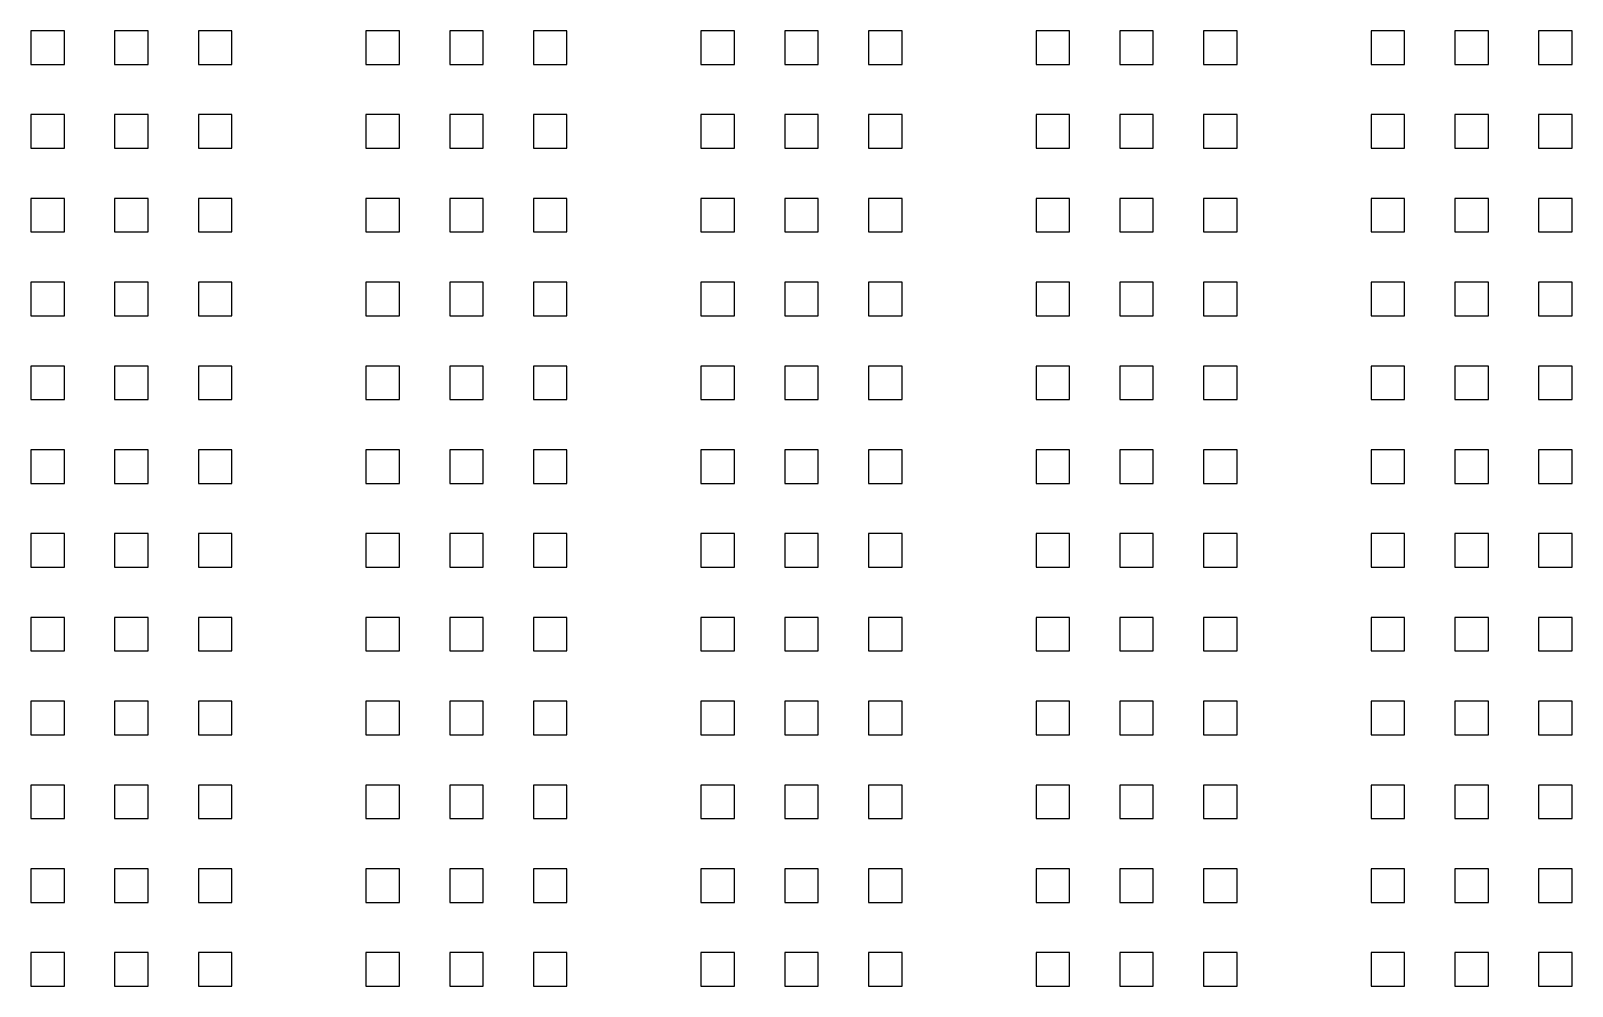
# Model space of a CAD drawing. Header units: metres. Extents: x -21500 to 21500, y -23900 to 23900.
# Drawn here: x 400 to 9600, y 400 to 6100 of the extents above; entities that cross this region are included whole.
import ezdxf

# ---------------------------------------------------------------- set-up
doc = ezdxf.new("R2010")
doc.units = ezdxf.units.M

msp = doc.modelspace()

# ---------------------------------------------------------------- linework, layer by layer
for p, q in [((600, 6100), (400, 6100)), ((400, 6100), (400, 5900)), ((600, 5900), (600, 6100)), ((1100, 6100), (900, 6100)), ((900, 6100), (900, 5900)), ((1100, 5900), (1100, 6100)), ((1600, 6100), (1400, 6100)), ((1400, 6100), (1400, 5900)), ((1600, 5900), (1600, 6100)), ((2600, 6100), (2400, 6100)), ((2400, 6100), (2400, 5900)), ((2600, 5900), (2600, 6100)), ((3100, 6100), (2900, 6100)), ((2900, 6100), (2900, 5900)), ((3100, 5900), (3100, 6100)), ((3600, 6100), (3400, 6100)), ((3400, 6100), (3400, 5900)), ((3600, 5900), (3600, 6100)), ((4600, 6100), (4400, 6100)), ((4400, 6100), (4400, 5900)), ((4600, 5900), (4600, 6100)), ((5100, 6100), (4900, 6100)), ((4900, 6100), (4900, 5900)), ((5100, 5900), (5100, 6100)), ((5600, 6100), (5400, 6100)), ((5400, 6100), (5400, 5900)), ((5600, 5900), (5600, 6100)), ((6600, 6100), (6400, 6100)), ((6400, 6100), (6400, 5900)), ((6600, 5900), (6600, 6100)), ((7100, 6100), (6900, 6100)), ((6900, 6100), (6900, 5900)), ((7100, 5900), (7100, 6100)), ((7600, 6100), (7400, 6100)), ((7400, 6100), (7400, 5900)), ((7600, 5900), (7600, 6100)), ((8600, 6100), (8400, 6100)), ((8400, 6100), (8400, 5900)), ((8600, 5900), (8600, 6100)), ((9100, 6100), (8900, 6100)), ((8900, 6100), (8900, 5900)), ((9100, 5900), (9100, 6100)), ((9600, 6100), (9400, 6100)), ((9400, 6100), (9400, 5900)), ((9600, 5900), (9600, 6100)), ((400, 5900), (600, 5900)), ((900, 5900), (1100, 5900)), ((1400, 5900), (1600, 5900)), ((2400, 5900), (2600, 5900)), ((2900, 5900), (3100, 5900)), ((3400, 5900), (3600, 5900)), ((4400, 5900), (4600, 5900)), ((4900, 5900), (5100, 5900)), ((5400, 5900), (5600, 5900)), ((6400, 5900), (6600, 5900)), ((6900, 5900), (7100, 5900)), ((7400, 5900), (7600, 5900)), ((8400, 5900), (8600, 5900)), ((8900, 5900), (9100, 5900)), ((9400, 5900), (9600, 5900)), ((600, 5600), (400, 5600)), ((400, 5600), (400, 5400)), ((600, 5400), (600, 5600)), ((1100, 5600), (900, 5600)), ((900, 5600), (900, 5400)), ((1100, 5400), (1100, 5600)), ((1600, 5600), (1400, 5600)), ((1400, 5600), (1400, 5400)), ((1600, 5400), (1600, 5600)), ((2600, 5600), (2400, 5600)), ((2400, 5600), (2400, 5400)), ((2600, 5400), (2600, 5600)), ((3100, 5600), (2900, 5600)), ((2900, 5600), (2900, 5400)), ((3100, 5400), (3100, 5600)), ((3600, 5600), (3400, 5600)), ((3400, 5600), (3400, 5400)), ((3600, 5400), (3600, 5600)), ((4600, 5600), (4400, 5600)), ((4400, 5600), (4400, 5400)), ((4600, 5400), (4600, 5600)), ((5100, 5600), (4900, 5600)), ((4900, 5600), (4900, 5400)), ((5100, 5400), (5100, 5600)), ((5600, 5600), (5400, 5600)), ((5400, 5600), (5400, 5400)), ((5600, 5400), (5600, 5600)), ((6600, 5600), (6400, 5600)), ((6400, 5600), (6400, 5400)), ((6600, 5400), (6600, 5600)), ((7100, 5600), (6900, 5600)), ((6900, 5600), (6900, 5400)), ((7100, 5400), (7100, 5600)), ((7600, 5600), (7400, 5600)), ((7400, 5600), (7400, 5400)), ((7600, 5400), (7600, 5600)), ((8600, 5600), (8400, 5600)), ((8400, 5600), (8400, 5400)), ((8600, 5400), (8600, 5600)), ((9100, 5600), (8900, 5600)), ((8900, 5600), (8900, 5400)), ((9100, 5400), (9100, 5600)), ((9600, 5600), (9400, 5600)), ((9400, 5600), (9400, 5400)), ((9600, 5400), (9600, 5600)), ((400, 5400), (600, 5400)), ((900, 5400), (1100, 5400)), ((1400, 5400), (1600, 5400)), ((2400, 5400), (2600, 5400)), ((2900, 5400), (3100, 5400)), ((3400, 5400), (3600, 5400)), ((4400, 5400), (4600, 5400)), ((4900, 5400), (5100, 5400)), ((5400, 5400), (5600, 5400)), ((6400, 5400), (6600, 5400)), ((6900, 5400), (7100, 5400)), ((7400, 5400), (7600, 5400)), ((8400, 5400), (8600, 5400)), ((8900, 5400), (9100, 5400)), ((9400, 5400), (9600, 5400)), ((600, 5100), (400, 5100)), ((400, 5100), (400, 4900)), ((600, 4900), (600, 5100)), ((1100, 5100), (900, 5100)), ((900, 5100), (900, 4900)), ((1100, 4900), (1100, 5100)), ((1600, 5100), (1400, 5100)), ((1400, 5100), (1400, 4900)), ((1600, 4900), (1600, 5100)), ((2600, 5100), (2400, 5100)), ((2400, 5100), (2400, 4900)), ((2600, 4900), (2600, 5100)), ((3100, 5100), (2900, 5100)), ((2900, 5100), (2900, 4900)), ((3100, 4900), (3100, 5100)), ((3600, 5100), (3400, 5100)), ((3400, 5100), (3400, 4900)), ((3600, 4900), (3600, 5100)), ((4600, 5100), (4400, 5100)), ((4400, 5100), (4400, 4900)), ((4600, 4900), (4600, 5100)), ((5100, 5100), (4900, 5100)), ((4900, 5100), (4900, 4900)), ((5100, 4900), (5100, 5100)), ((5600, 5100), (5400, 5100)), ((5400, 5100), (5400, 4900)), ((5600, 4900), (5600, 5100)), ((6600, 5100), (6400, 5100)), ((6400, 5100), (6400, 4900)), ((6600, 4900), (6600, 5100)), ((7100, 5100), (6900, 5100)), ((6900, 5100), (6900, 4900)), ((7100, 4900), (7100, 5100)), ((7600, 5100), (7400, 5100)), ((7400, 5100), (7400, 4900)), ((7600, 4900), (7600, 5100)), ((8600, 5100), (8400, 5100)), ((8400, 5100), (8400, 4900)), ((8600, 4900), (8600, 5100)), ((9100, 5100), (8900, 5100)), ((8900, 5100), (8900, 4900)), ((9100, 4900), (9100, 5100)), ((9600, 5100), (9400, 5100)), ((9400, 5100), (9400, 4900)), ((9600, 4900), (9600, 5100)), ((400, 4900), (600, 4900)), ((900, 4900), (1100, 4900)), ((1400, 4900), (1600, 4900)), ((2400, 4900), (2600, 4900)), ((2900, 4900), (3100, 4900)), ((3400, 4900), (3600, 4900)), ((4400, 4900), (4600, 4900)), ((4900, 4900), (5100, 4900)), ((5400, 4900), (5600, 4900)), ((6400, 4900), (6600, 4900)), ((6900, 4900), (7100, 4900)), ((7400, 4900), (7600, 4900)), ((8400, 4900), (8600, 4900)), ((8900, 4900), (9100, 4900)), ((9400, 4900), (9600, 4900)), ((600, 4600), (400, 4600)), ((400, 4600), (400, 4400)), ((600, 4400), (600, 4600)), ((1100, 4600), (900, 4600)), ((900, 4600), (900, 4400)), ((1100, 4400), (1100, 4600)), ((1600, 4600), (1400, 4600)), ((1400, 4600), (1400, 4400)), ((1600, 4400), (1600, 4600)), ((2600, 4600), (2400, 4600)), ((2400, 4600), (2400, 4400)), ((2600, 4400), (2600, 4600)), ((3100, 4600), (2900, 4600)), ((2900, 4600), (2900, 4400)), ((3100, 4400), (3100, 4600)), ((3600, 4600), (3400, 4600)), ((3400, 4600), (3400, 4400)), ((3600, 4400), (3600, 4600)), ((4600, 4600), (4400, 4600)), ((4400, 4600), (4400, 4400)), ((4600, 4400), (4600, 4600)), ((5100, 4600), (4900, 4600)), ((4900, 4600), (4900, 4400)), ((5100, 4400), (5100, 4600)), ((5600, 4600), (5400, 4600)), ((5400, 4600), (5400, 4400)), ((5600, 4400), (5600, 4600)), ((6600, 4600), (6400, 4600)), ((6400, 4600), (6400, 4400)), ((6600, 4400), (6600, 4600)), ((7100, 4600), (6900, 4600)), ((6900, 4600), (6900, 4400)), ((7100, 4400), (7100, 4600)), ((7600, 4600), (7400, 4600)), ((7400, 4600), (7400, 4400)), ((7600, 4400), (7600, 4600)), ((8600, 4600), (8400, 4600)), ((8400, 4600), (8400, 4400)), ((8600, 4400), (8600, 4600)), ((9100, 4600), (8900, 4600)), ((8900, 4600), (8900, 4400)), ((9100, 4400), (9100, 4600)), ((9600, 4600), (9400, 4600)), ((9400, 4600), (9400, 4400)), ((9600, 4400), (9600, 4600)), ((400, 4400), (600, 4400)), ((900, 4400), (1100, 4400)), ((1400, 4400), (1600, 4400)), ((2400, 4400), (2600, 4400)), ((2900, 4400), (3100, 4400)), ((3400, 4400), (3600, 4400)), ((4400, 4400), (4600, 4400)), ((4900, 4400), (5100, 4400)), ((5400, 4400), (5600, 4400)), ((6400, 4400), (6600, 4400)), ((6900, 4400), (7100, 4400)), ((7400, 4400), (7600, 4400)), ((8400, 4400), (8600, 4400)), ((8900, 4400), (9100, 4400)), ((9400, 4400), (9600, 4400)), ((600, 4100), (400, 4100)), ((400, 4100), (400, 3900)), ((600, 3900), (600, 4100)), ((1100, 4100), (900, 4100)), ((900, 4100), (900, 3900)), ((1100, 3900), (1100, 4100)), ((1600, 4100), (1400, 4100)), ((1400, 4100), (1400, 3900)), ((1600, 3900), (1600, 4100)), ((2600, 4100), (2400, 4100)), ((2400, 4100), (2400, 3900)), ((2600, 3900), (2600, 4100)), ((3100, 4100), (2900, 4100)), ((2900, 4100), (2900, 3900)), ((3100, 3900), (3100, 4100)), ((3600, 4100), (3400, 4100)), ((3400, 4100), (3400, 3900)), ((3600, 3900), (3600, 4100)), ((4600, 4100), (4400, 4100)), ((4400, 4100), (4400, 3900)), ((4600, 3900), (4600, 4100)), ((5100, 4100), (4900, 4100)), ((4900, 4100), (4900, 3900)), ((5100, 3900), (5100, 4100)), ((5600, 4100), (5400, 4100)), ((5400, 4100), (5400, 3900)), ((5600, 3900), (5600, 4100)), ((6600, 4100), (6400, 4100)), ((6400, 4100), (6400, 3900)), ((6600, 3900), (6600, 4100)), ((7100, 4100), (6900, 4100)), ((6900, 4100), (6900, 3900)), ((7100, 3900), (7100, 4100)), ((7600, 4100), (7400, 4100)), ((7400, 4100), (7400, 3900)), ((7600, 3900), (7600, 4100)), ((8600, 4100), (8400, 4100)), ((8400, 4100), (8400, 3900)), ((8600, 3900), (8600, 4100)), ((9100, 4100), (8900, 4100)), ((8900, 4100), (8900, 3900)), ((9100, 3900), (9100, 4100)), ((9600, 4100), (9400, 4100)), ((9400, 4100), (9400, 3900)), ((9600, 3900), (9600, 4100)), ((400, 3900), (600, 3900)), ((900, 3900), (1100, 3900)), ((1400, 3900), (1600, 3900)), ((2400, 3900), (2600, 3900)), ((2900, 3900), (3100, 3900)), ((3400, 3900), (3600, 3900)), ((4400, 3900), (4600, 3900)), ((4900, 3900), (5100, 3900)), ((5400, 3900), (5600, 3900)), ((6400, 3900), (6600, 3900)), ((6900, 3900), (7100, 3900)), ((7400, 3900), (7600, 3900)), ((8400, 3900), (8600, 3900)), ((8900, 3900), (9100, 3900)), ((9400, 3900), (9600, 3900)), ((600, 3600), (400, 3600)), ((400, 3600), (400, 3400)), ((600, 3400), (600, 3600)), ((1100, 3600), (900, 3600)), ((900, 3600), (900, 3400)), ((1100, 3400), (1100, 3600)), ((1600, 3600), (1400, 3600)), ((1400, 3600), (1400, 3400)), ((1600, 3400), (1600, 3600)), ((2600, 3600), (2400, 3600)), ((2400, 3600), (2400, 3400)), ((2600, 3400), (2600, 3600)), ((3100, 3600), (2900, 3600)), ((2900, 3600), (2900, 3400)), ((3100, 3400), (3100, 3600)), ((3600, 3600), (3400, 3600)), ((3400, 3600), (3400, 3400)), ((3600, 3400), (3600, 3600)), ((4600, 3600), (4400, 3600)), ((4400, 3600), (4400, 3400)), ((4600, 3400), (4600, 3600)), ((5100, 3600), (4900, 3600)), ((4900, 3600), (4900, 3400)), ((5100, 3400), (5100, 3600)), ((5600, 3600), (5400, 3600)), ((5400, 3600), (5400, 3400)), ((5600, 3400), (5600, 3600)), ((6600, 3600), (6400, 3600)), ((6400, 3600), (6400, 3400)), ((6600, 3400), (6600, 3600)), ((7100, 3600), (6900, 3600)), ((6900, 3600), (6900, 3400)), ((7100, 3400), (7100, 3600)), ((7600, 3600), (7400, 3600)), ((7400, 3600), (7400, 3400)), ((7600, 3400), (7600, 3600)), ((8600, 3600), (8400, 3600)), ((8400, 3600), (8400, 3400)), ((8600, 3400), (8600, 3600)), ((9100, 3600), (8900, 3600)), ((8900, 3600), (8900, 3400)), ((9100, 3400), (9100, 3600)), ((9600, 3600), (9400, 3600)), ((9400, 3600), (9400, 3400)), ((9600, 3400), (9600, 3600)), ((400, 3400), (600, 3400)), ((900, 3400), (1100, 3400)), ((1400, 3400), (1600, 3400)), ((2400, 3400), (2600, 3400)), ((2900, 3400), (3100, 3400)), ((3400, 3400), (3600, 3400)), ((4400, 3400), (4600, 3400)), ((4900, 3400), (5100, 3400)), ((5400, 3400), (5600, 3400)), ((6400, 3400), (6600, 3400)), ((6900, 3400), (7100, 3400)), ((7400, 3400), (7600, 3400)), ((8400, 3400), (8600, 3400)), ((8900, 3400), (9100, 3400)), ((9400, 3400), (9600, 3400)), ((600, 3100), (400, 3100)), ((400, 3100), (400, 2900)), ((600, 2900), (600, 3100)), ((1100, 3100), (900, 3100)), ((900, 3100), (900, 2900)), ((1100, 2900), (1100, 3100)), ((1600, 3100), (1400, 3100)), ((1400, 3100), (1400, 2900)), ((1600, 2900), (1600, 3100)), ((2600, 3100), (2400, 3100)), ((2400, 3100), (2400, 2900)), ((2600, 2900), (2600, 3100)), ((3100, 3100), (2900, 3100)), ((2900, 3100), (2900, 2900)), ((3100, 2900), (3100, 3100)), ((3600, 3100), (3400, 3100)), ((3400, 3100), (3400, 2900)), ((3600, 2900), (3600, 3100)), ((4600, 3100), (4400, 3100)), ((4400, 3100), (4400, 2900)), ((4600, 2900), (4600, 3100)), ((5100, 3100), (4900, 3100)), ((4900, 3100), (4900, 2900)), ((5100, 2900), (5100, 3100)), ((5600, 3100), (5400, 3100)), ((5400, 3100), (5400, 2900)), ((5600, 2900), (5600, 3100)), ((6600, 3100), (6400, 3100)), ((6400, 3100), (6400, 2900)), ((6600, 2900), (6600, 3100)), ((7100, 3100), (6900, 3100)), ((6900, 3100), (6900, 2900)), ((7100, 2900), (7100, 3100)), ((7600, 3100), (7400, 3100)), ((7400, 3100), (7400, 2900)), ((7600, 2900), (7600, 3100)), ((8600, 3100), (8400, 3100)), ((8400, 3100), (8400, 2900)), ((8600, 2900), (8600, 3100)), ((9100, 3100), (8900, 3100)), ((8900, 3100), (8900, 2900)), ((9100, 2900), (9100, 3100)), ((9600, 3100), (9400, 3100)), ((9400, 3100), (9400, 2900)), ((9600, 2900), (9600, 3100)), ((400, 2900), (600, 2900)), ((900, 2900), (1100, 2900)), ((1400, 2900), (1600, 2900)), ((2400, 2900), (2600, 2900)), ((2900, 2900), (3100, 2900)), ((3400, 2900), (3600, 2900)), ((4400, 2900), (4600, 2900)), ((4900, 2900), (5100, 2900)), ((5400, 2900), (5600, 2900)), ((6400, 2900), (6600, 2900)), ((6900, 2900), (7100, 2900)), ((7400, 2900), (7600, 2900)), ((8400, 2900), (8600, 2900)), ((8900, 2900), (9100, 2900)), ((9400, 2900), (9600, 2900)), ((600, 2600), (400, 2600)), ((400, 2600), (400, 2400)), ((600, 2400), (600, 2600)), ((1100, 2600), (900, 2600)), ((900, 2600), (900, 2400)), ((1100, 2400), (1100, 2600)), ((1600, 2600), (1400, 2600)), ((1400, 2600), (1400, 2400)), ((1600, 2400), (1600, 2600)), ((2600, 2600), (2400, 2600)), ((2400, 2600), (2400, 2400)), ((2600, 2400), (2600, 2600)), ((3100, 2600), (2900, 2600)), ((2900, 2600), (2900, 2400)), ((3100, 2400), (3100, 2600)), ((3600, 2600), (3400, 2600)), ((3400, 2600), (3400, 2400)), ((3600, 2400), (3600, 2600)), ((4600, 2600), (4400, 2600)), ((4400, 2600), (4400, 2400)), ((4600, 2400), (4600, 2600)), ((5100, 2600), (4900, 2600)), ((4900, 2600), (4900, 2400)), ((5100, 2400), (5100, 2600)), ((5600, 2600), (5400, 2600)), ((5400, 2600), (5400, 2400)), ((5600, 2400), (5600, 2600)), ((6600, 2600), (6400, 2600)), ((6400, 2600), (6400, 2400)), ((6600, 2400), (6600, 2600)), ((7100, 2600), (6900, 2600)), ((6900, 2600), (6900, 2400)), ((7100, 2400), (7100, 2600)), ((7600, 2600), (7400, 2600)), ((7400, 2600), (7400, 2400)), ((7600, 2400), (7600, 2600)), ((8600, 2600), (8400, 2600)), ((8400, 2600), (8400, 2400)), ((8600, 2400), (8600, 2600)), ((9100, 2600), (8900, 2600)), ((8900, 2600), (8900, 2400)), ((9100, 2400), (9100, 2600)), ((9600, 2600), (9400, 2600)), ((9400, 2600), (9400, 2400)), ((9600, 2400), (9600, 2600)), ((400, 2400), (600, 2400)), ((900, 2400), (1100, 2400)), ((1400, 2400), (1600, 2400)), ((2400, 2400), (2600, 2400)), ((2900, 2400), (3100, 2400)), ((3400, 2400), (3600, 2400)), ((4400, 2400), (4600, 2400)), ((4900, 2400), (5100, 2400)), ((5400, 2400), (5600, 2400)), ((6400, 2400), (6600, 2400)), ((6900, 2400), (7100, 2400)), ((7400, 2400), (7600, 2400)), ((8400, 2400), (8600, 2400)), ((8900, 2400), (9100, 2400)), ((9400, 2400), (9600, 2400)), ((600, 2100), (400, 2100)), ((400, 2100), (400, 1900)), ((600, 1900), (600, 2100)), ((1100, 2100), (900, 2100)), ((900, 2100), (900, 1900)), ((1100, 1900), (1100, 2100)), ((1600, 2100), (1400, 2100)), ((1400, 2100), (1400, 1900)), ((1600, 1900), (1600, 2100)), ((2600, 2100), (2400, 2100)), ((2400, 2100), (2400, 1900)), ((2600, 1900), (2600, 2100)), ((3100, 2100), (2900, 2100)), ((2900, 2100), (2900, 1900)), ((3100, 1900), (3100, 2100)), ((3600, 2100), (3400, 2100)), ((3400, 2100), (3400, 1900)), ((3600, 1900), (3600, 2100)), ((4600, 2100), (4400, 2100)), ((4400, 2100), (4400, 1900)), ((4600, 1900), (4600, 2100)), ((5100, 2100), (4900, 2100)), ((4900, 2100), (4900, 1900)), ((5100, 1900), (5100, 2100)), ((5600, 2100), (5400, 2100)), ((5400, 2100), (5400, 1900)), ((5600, 1900), (5600, 2100)), ((6600, 2100), (6400, 2100)), ((6400, 2100), (6400, 1900)), ((6600, 1900), (6600, 2100)), ((7100, 2100), (6900, 2100)), ((6900, 2100), (6900, 1900)), ((7100, 1900), (7100, 2100)), ((7600, 2100), (7400, 2100)), ((7400, 2100), (7400, 1900)), ((7600, 1900), (7600, 2100)), ((8600, 2100), (8400, 2100)), ((8400, 2100), (8400, 1900)), ((8600, 1900), (8600, 2100)), ((9100, 2100), (8900, 2100)), ((8900, 2100), (8900, 1900)), ((9100, 1900), (9100, 2100)), ((9600, 2100), (9400, 2100)), ((9400, 2100), (9400, 1900)), ((9600, 1900), (9600, 2100)), ((400, 1900), (600, 1900)), ((900, 1900), (1100, 1900)), ((1400, 1900), (1600, 1900)), ((2400, 1900), (2600, 1900)), ((2900, 1900), (3100, 1900)), ((3400, 1900), (3600, 1900)), ((4400, 1900), (4600, 1900)), ((4900, 1900), (5100, 1900)), ((5400, 1900), (5600, 1900)), ((6400, 1900), (6600, 1900)), ((6900, 1900), (7100, 1900)), ((7400, 1900), (7600, 1900)), ((8400, 1900), (8600, 1900)), ((8900, 1900), (9100, 1900)), ((9400, 1900), (9600, 1900)), ((600, 1600), (400, 1600)), ((400, 1600), (400, 1400)), ((600, 1400), (600, 1600)), ((1100, 1600), (900, 1600)), ((900, 1600), (900, 1400)), ((1100, 1400), (1100, 1600)), ((1600, 1600), (1400, 1600)), ((1400, 1600), (1400, 1400)), ((1600, 1400), (1600, 1600)), ((2600, 1600), (2400, 1600)), ((2400, 1600), (2400, 1400)), ((2600, 1400), (2600, 1600)), ((3100, 1600), (2900, 1600)), ((2900, 1600), (2900, 1400)), ((3100, 1400), (3100, 1600)), ((3600, 1600), (3400, 1600)), ((3400, 1600), (3400, 1400)), ((3600, 1400), (3600, 1600)), ((4600, 1600), (4400, 1600)), ((4400, 1600), (4400, 1400)), ((4600, 1400), (4600, 1600)), ((5100, 1600), (4900, 1600)), ((4900, 1600), (4900, 1400)), ((5100, 1400), (5100, 1600)), ((5600, 1600), (5400, 1600)), ((5400, 1600), (5400, 1400)), ((5600, 1400), (5600, 1600)), ((6600, 1600), (6400, 1600)), ((6400, 1600), (6400, 1400)), ((6600, 1400), (6600, 1600)), ((7100, 1600), (6900, 1600)), ((6900, 1600), (6900, 1400)), ((7100, 1400), (7100, 1600)), ((7600, 1600), (7400, 1600)), ((7400, 1600), (7400, 1400)), ((7600, 1400), (7600, 1600)), ((8600, 1600), (8400, 1600)), ((8400, 1600), (8400, 1400)), ((8600, 1400), (8600, 1600)), ((9100, 1600), (8900, 1600)), ((8900, 1600), (8900, 1400)), ((9100, 1400), (9100, 1600)), ((9600, 1600), (9400, 1600)), ((9400, 1600), (9400, 1400)), ((9600, 1400), (9600, 1600)), ((400, 1400), (600, 1400)), ((900, 1400), (1100, 1400)), ((1400, 1400), (1600, 1400)), ((2400, 1400), (2600, 1400)), ((2900, 1400), (3100, 1400)), ((3400, 1400), (3600, 1400)), ((4400, 1400), (4600, 1400)), ((4900, 1400), (5100, 1400)), ((5400, 1400), (5600, 1400)), ((6400, 1400), (6600, 1400)), ((6900, 1400), (7100, 1400)), ((7400, 1400), (7600, 1400)), ((8400, 1400), (8600, 1400)), ((8900, 1400), (9100, 1400)), ((9400, 1400), (9600, 1400)), ((600, 1100), (400, 1100)), ((400, 1100), (400, 900)), ((600, 900), (600, 1100)), ((1100, 1100), (900, 1100)), ((900, 1100), (900, 900)), ((1100, 900), (1100, 1100)), ((1600, 1100), (1400, 1100)), ((1400, 1100), (1400, 900)), ((1600, 900), (1600, 1100)), ((2600, 1100), (2400, 1100)), ((2400, 1100), (2400, 900)), ((2600, 900), (2600, 1100)), ((3100, 1100), (2900, 1100)), ((2900, 1100), (2900, 900)), ((3100, 900), (3100, 1100)), ((3600, 1100), (3400, 1100)), ((3400, 1100), (3400, 900)), ((3600, 900), (3600, 1100)), ((4600, 1100), (4400, 1100)), ((4400, 1100), (4400, 900)), ((4600, 900), (4600, 1100)), ((5100, 1100), (4900, 1100)), ((4900, 1100), (4900, 900)), ((5100, 900), (5100, 1100)), ((5600, 1100), (5400, 1100)), ((5400, 1100), (5400, 900)), ((5600, 900), (5600, 1100)), ((6600, 1100), (6400, 1100)), ((6400, 1100), (6400, 900)), ((6600, 900), (6600, 1100)), ((7100, 1100), (6900, 1100)), ((6900, 1100), (6900, 900)), ((7100, 900), (7100, 1100)), ((7600, 1100), (7400, 1100)), ((7400, 1100), (7400, 900)), ((7600, 900), (7600, 1100)), ((8600, 1100), (8400, 1100)), ((8400, 1100), (8400, 900)), ((8600, 900), (8600, 1100)), ((9100, 1100), (8900, 1100)), ((8900, 1100), (8900, 900)), ((9100, 900), (9100, 1100)), ((9600, 1100), (9400, 1100)), ((9400, 1100), (9400, 900)), ((9600, 900), (9600, 1100)), ((400, 900), (600, 900)), ((900, 900), (1100, 900)), ((1400, 900), (1600, 900)), ((2400, 900), (2600, 900)), ((2900, 900), (3100, 900)), ((3400, 900), (3600, 900)), ((4400, 900), (4600, 900)), ((4900, 900), (5100, 900)), ((5400, 900), (5600, 900)), ((6400, 900), (6600, 900)), ((6900, 900), (7100, 900)), ((7400, 900), (7600, 900)), ((8400, 900), (8600, 900)), ((8900, 900), (9100, 900)), ((9400, 900), (9600, 900)), ((600, 600), (400, 600)), ((400, 600), (400, 400)), ((600, 400), (600, 600)), ((1100, 600), (900, 600)), ((900, 600), (900, 400)), ((1100, 400), (1100, 600)), ((1600, 600), (1400, 600)), ((1400, 600), (1400, 400)), ((1600, 400), (1600, 600)), ((2600, 600), (2400, 600)), ((2400, 600), (2400, 400)), ((2600, 400), (2600, 600)), ((3100, 600), (2900, 600)), ((2900, 600), (2900, 400)), ((3100, 400), (3100, 600)), ((3600, 600), (3400, 600)), ((3400, 600), (3400, 400)), ((3600, 400), (3600, 600)), ((4600, 600), (4400, 600)), ((4400, 600), (4400, 400)), ((4600, 400), (4600, 600)), ((5100, 600), (4900, 600)), ((4900, 600), (4900, 400)), ((5100, 400), (5100, 600)), ((5600, 600), (5400, 600)), ((5400, 600), (5400, 400)), ((5600, 400), (5600, 600)), ((6600, 600), (6400, 600)), ((6400, 600), (6400, 400)), ((6600, 400), (6600, 600)), ((7100, 600), (6900, 600)), ((6900, 600), (6900, 400)), ((7100, 400), (7100, 600)), ((7600, 600), (7400, 600)), ((7400, 600), (7400, 400)), ((7600, 400), (7600, 600)), ((8600, 600), (8400, 600)), ((8400, 600), (8400, 400)), ((8600, 400), (8600, 600)), ((9100, 600), (8900, 600)), ((8900, 600), (8900, 400)), ((9100, 400), (9100, 600)), ((9600, 600), (9400, 600)), ((9400, 600), (9400, 400)), ((9600, 400), (9600, 600)), ((400, 400), (600, 400)), ((900, 400), (1100, 400)), ((1400, 400), (1600, 400)), ((2400, 400), (2600, 400)), ((2900, 400), (3100, 400)), ((3400, 400), (3600, 400)), ((4400, 400), (4600, 400)), ((4900, 400), (5100, 400)), ((5400, 400), (5600, 400)), ((6400, 400), (6600, 400)), ((6900, 400), (7100, 400)), ((7400, 400), (7600, 400)), ((8400, 400), (8600, 400)), ((8900, 400), (9100, 400)), ((9400, 400), (9600, 400))]:
    msp.add_line(p, q)

doc.saveas('drawing.dxf')
